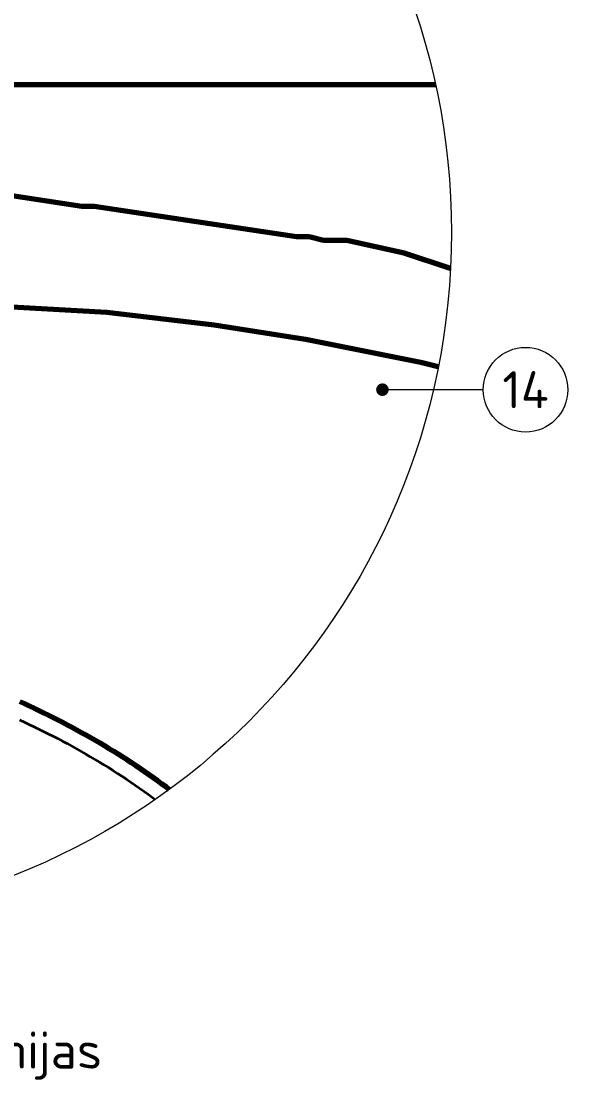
# Model space of a CAD drawing. Header units: millimetres. Extents: x 0 to 2382, y 0 to 420.
# Drawn here: x 1015.2 to 1066.9, y 245.7 to 345.7 of the extents above; entities that cross this region are included whole.
import ezdxf
from ezdxf.enums import TextEntityAlignment as Align

# ---------------------------------------------------------------- set-up
doc = ezdxf.new("R2010")
doc.units = ezdxf.units.MM
doc.linetypes.add('IRAM-E-TRAZOS', pattern=[5, 4, -1])
for name, color, linetype, lineweight in [('01-VISIBLE', 7, 'CONTINUOUS', 70), ('02-OCULTA', 4, 'IRAM-E-TRAZOS', 35), ('06-TEXTO', 7, 'CONTINUOUS', 25), ('08-FINA', 5, 'CONTINUOUS', 18)]:
    doc.layers.add(name, color=color, linetype=linetype, lineweight=lineweight)
doc.styles.add('ISO3098', font='isocpeur.ttf')

msp = doc.modelspace()

# ---------------------------------------------------------------- hatches: boundary and pattern name
at = {"layer": '08-FINA'}
h = msp.add_hatch(color=7, dxfattribs=at)
h.dxf.hatch_style = 1
edge = h.paths.add_edge_path()
edge.add_arc((1049.387, 310.885), 0.6, 0, 360)

# ---------------------------------------------------------------- linework, layer by layer
at = {"layer": '01-VISIBLE'}
for points in [[(998.437, 339.705), (1054.403, 339.705)], [(1020.957, 328.195), (1004.197, 330.735)], [(1022.147, 328.195), (1020.957, 328.195)], [(1041.277, 325.315), (1022.147, 328.195)], [(1042.467, 325.315), (1041.277, 325.315)], [(1043.817, 324.975), (1042.467, 325.315)], [(1046.017, 324.975), (1043.817, 324.975)], [(1051.437, 323.785), (1046.017, 324.975)], [(1055.824, 322.326), (1051.437, 323.785)], [(1014.357, 318.705), (1023.327, 318.195)], [(1023.327, 318.195), (1033.487, 317.015)], [(1033.487, 317.015), (1042.127, 315.655)], [(1042.127, 315.655), (1053.137, 313.455)], [(1053.137, 313.455), (1054.672, 313.071)], [(1029.241, 273.127), (1028.967, 273.333), (1028.563, 273.632), (1028.157, 273.927), (1027.749, 274.22), (1027.339, 274.509), (1026.926, 274.795), (1026.512, 275.078), (1026.095, 275.358), (1025.676, 275.635), (1025.255, 275.909), (1024.833, 276.18), (1024.408, 276.448), (1023.981, 276.713), (1023.553, 276.975), (1023.123, 277.234), (1022.691, 277.49), (1022.257, 277.743), (1021.822, 277.993), (1021.385, 278.24), (1020.946, 278.484), (1020.506, 278.725), (1020.064, 278.964), (1019.621, 279.2), (1019.176, 279.433), (1018.73, 279.663), (1018.282, 279.89), (1017.833, 280.115), (1017.383, 280.337), (1016.931, 280.557), (1016.478, 280.773), (1016.024, 280.988), (1015.569, 281.199), (1015.112, 281.408)]]:
    msp.add_lwpolyline(points, dxfattribs=at)
at = {"layer": '02-OCULTA'}
for points in [[(998.437, 339.705), (1054.403, 339.705)], [(1020.957, 328.195), (1004.197, 330.735)], [(1022.147, 328.195), (1020.957, 328.195)], [(1041.277, 325.315), (1022.147, 328.195)], [(1042.467, 325.315), (1041.277, 325.315)], [(1043.817, 324.975), (1042.467, 325.315)], [(1046.017, 324.975), (1043.817, 324.975)], [(1051.437, 323.785), (1046.017, 324.975)], [(1055.824, 322.326), (1051.437, 323.785)], [(1014.357, 318.705), (1023.327, 318.195)], [(1023.327, 318.195), (1033.487, 317.015)], [(1033.487, 317.015), (1042.127, 315.655)], [(1042.127, 315.655), (1053.137, 313.455)], [(1053.137, 313.455), (1054.672, 313.071)], [(1015.086, 279.693), (1015.542, 279.482), (1015.996, 279.267), (1016.449, 279.05), (1016.9, 278.83), (1017.35, 278.607), (1017.799, 278.381), (1018.246, 278.153), (1018.692, 277.921), (1019.137, 277.687), (1019.579, 277.45), (1020.021, 277.209), (1020.46, 276.966), (1020.898, 276.72), (1021.334, 276.471), (1021.769, 276.219), (1022.202, 275.965), (1022.633, 275.707), (1023.062, 275.446), (1023.489, 275.182), (1023.915, 274.914), (1024.338, 274.644), (1024.76, 274.371), (1025.179, 274.094), (1025.596, 273.815), (1026.012, 273.532), (1026.425, 273.246), (1026.835, 272.957), (1027.244, 272.665), (1027.65, 272.369), (1027.909, 272.177)]]:
    msp.add_lwpolyline(points, dxfattribs=at)
at = {"layer": '08-FINA'}
msp.add_line((1058.917, 310.885), (1049.387, 310.885), dxfattribs=at)
for centre, radius in [((990.667, 325.75), 65.25), ((1062.917, 310.885), 4)]:
    msp.add_circle(centre, radius, dxfattribs=at)

# ---------------------------------------------------------------- texts
at = {"layer": '06-TEXTO', "style": 'ISO3098'}
for s, p in [('14', (1062.917, 310.885)), ('Válvula, manómetro y manijas', (990.667, 248.5))]:
    msp.add_text(s, height=3.5, dxfattribs=at).set_placement(p, align=Align.MIDDLE_CENTER)

doc.saveas('drawing.dxf')
